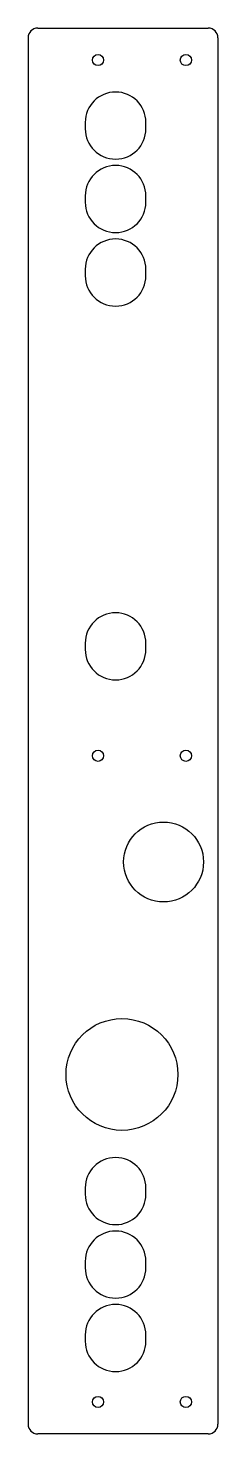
# Model space of a CAD drawing. Header units: millimetres. Extents: x 134 to 194, y -112 to 328.
import ezdxf

# ---------------------------------------------------------------- set-up
doc = ezdxf.new("R2010")
doc.units = ezdxf.units.MM

msp = doc.modelspace()

# ---------------------------------------------------------------- linework, layer by layer
at = {"color": 7, "linetype": 'Continuous', "lineweight": 25}
for p, q in [((137.2, 327.95), (190.56, 327.95)), ((134.2, 324.95), (134.2, -109.05)), ((193.56, 324.95), (193.56, -109.05)), ((152.06, 298.45), (152.06, 296.45)), ((171.06, 296.45), (171.06, 298.45)), ((152.06, 275.45), (152.06, 273.45)), ((171.06, 273.45), (171.06, 275.45)), ((152.06, 252.45), (152.06, 250.45)), ((171.06, 250.45), (171.06, 252.45)), ((152.06, 135.45), (152.06, 133.45)), ((171.06, 133.45), (171.06, 135.45)), ((152.06, -35.05), (152.06, -37.05)), ((171.06, -37.05), (171.06, -35.05)), ((152.06, -58.05), (152.06, -60.05)), ((171.06, -60.05), (171.06, -58.05)), ((152.06, -81.05), (152.06, -83.05)), ((171.06, -83.05), (171.06, -81.05)), ((190.56, -112.05), (137.2, -112.05))]:
    msp.add_line(p, q, dxfattribs=at)
for centre, radius in [((156.06, 317.95), 1.75), ((183.56, 317.95), 1.75), ((156.06, 100.2), 1.75), ((183.56, 100.2), 1.75), ((176.56, 66.95), 12.5), ((163.56, 0.45), 17.5), ((156.06, -102.05), 1.75), ((183.56, -102.05), 1.75)]:
    msp.add_circle(centre, radius, dxfattribs=at)
for centre, radius, start, end in [((137.2, 324.95), 3, 90, 180), ((190.56, 324.95), 3, 0, 90), ((161.56, 298.45), 9.5, 0, 180), ((161.56, 296.45), 9.5, 180, 0), ((161.56, 275.45), 9.5, 0, 180), ((161.56, 273.45), 9.5, 180, 0), ((161.56, 252.45), 9.5, 0, 180), ((161.56, 250.45), 9.5, 180, 0), ((161.56, 135.45), 9.5, 0, 180), ((161.56, 133.45), 9.5, 180, 0), ((161.56, -35.05), 9.5, 0, 180), ((161.56, -37.05), 9.5, 180, 0), ((161.56, -58.05), 9.5, 0, 180), ((161.56, -60.05), 9.5, 180, 0), ((161.56, -81.05), 9.5, 0, 180), ((161.56, -83.05), 9.5, 180, 0), ((137.2, -109.05), 3, 180, 270), ((190.56, -109.05), 3, 270, 0)]:
    msp.add_arc(centre, radius, start, end, dxfattribs=at)

doc.saveas('drawing.dxf')
